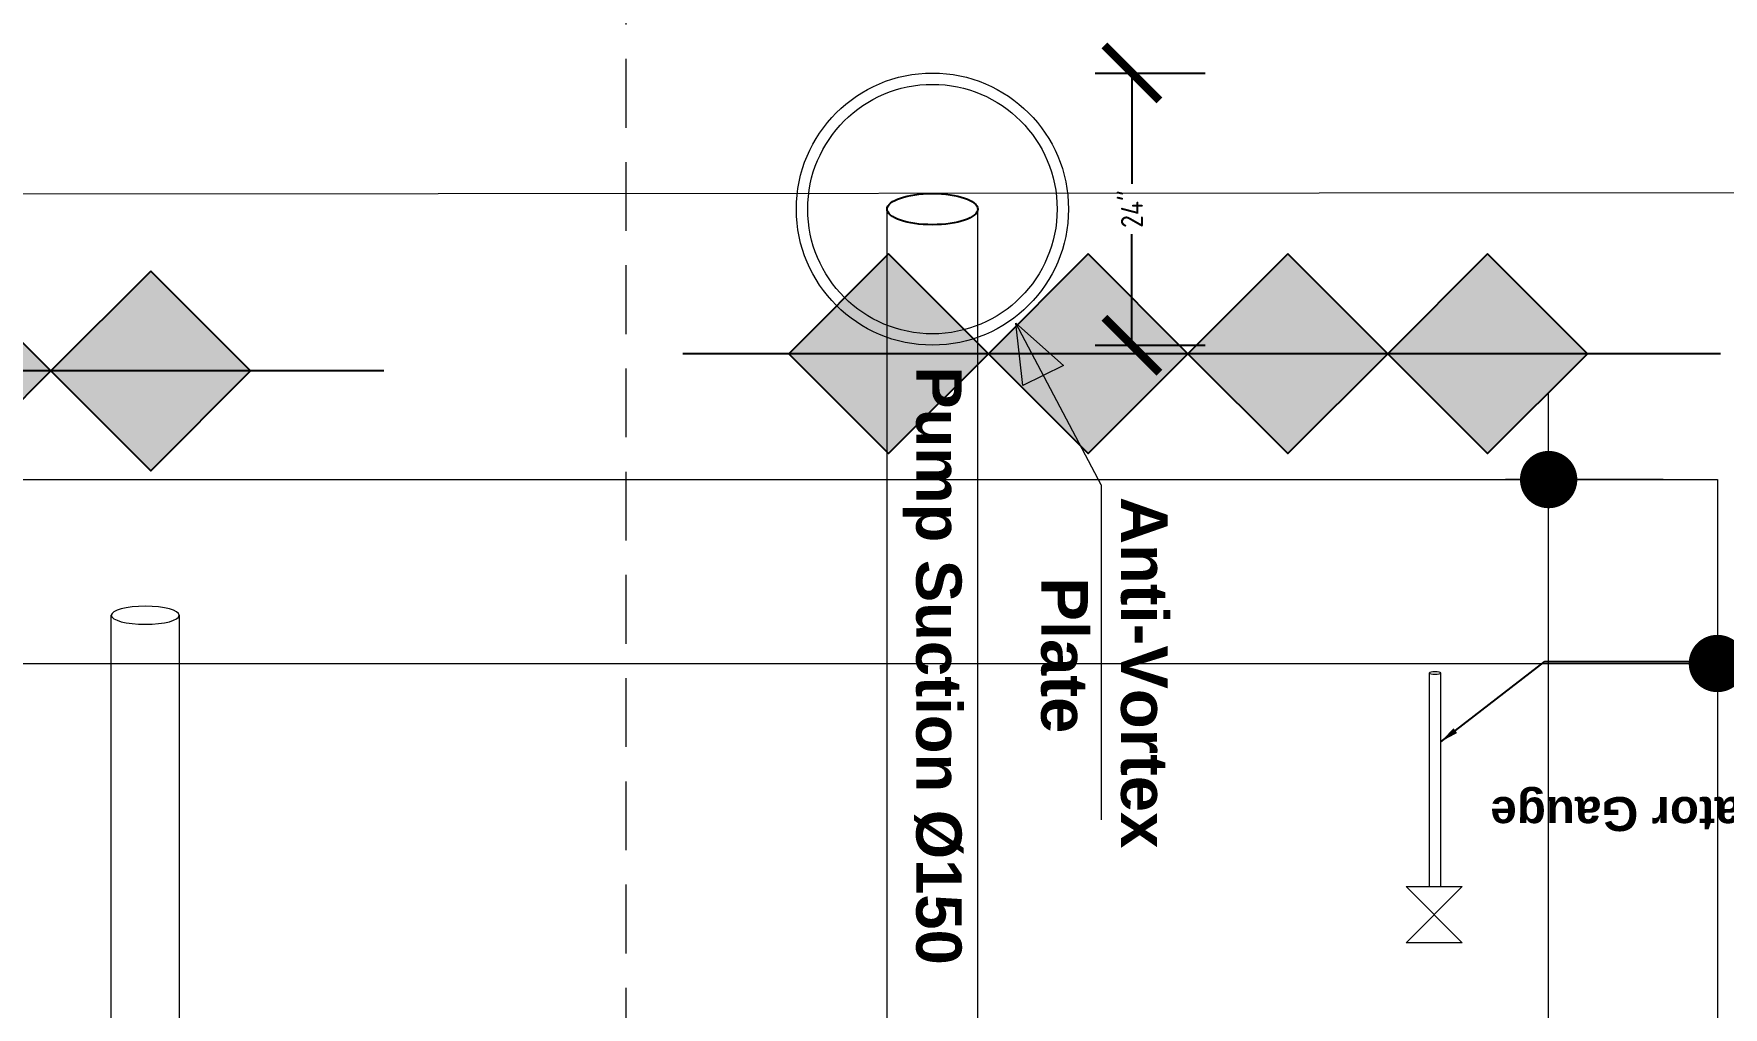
# Model space of a CAD drawing. Header units: inches. Extents: x -98933 to 1585249, y -3352739 to 192771.
# Drawn here: x 58140.5 to 58199.4, y 49994.5 to 50028.5 of the extents above; entities that cross this region are included whole.
import ezdxf

# ---------------------------------------------------------------- set-up
doc = ezdxf.new("R2010")
doc.units = ezdxf.units.IN
doc.header["$MEASUREMENT"] = 0
doc.header["$PDMODE"] = 35
doc.linetypes.add('HIDDEN', pattern=[0.375, 0.25, -0.125])
doc.layers.get('0').update_dxf_attribs({"lineweight": 0})
doc.layers.get('Defpoints').update_dxf_attribs({"lineweight": 0})
for name, color, linetype, lineweight in [('1.5 Rm', 1, 'Continuous', 5), ('Building', 193, 'Continuous', 0), ('Diamention', 30, 'Continuous', 0), ('DIMINSON', 30, 'Continuous', 5), ('Hydrant Pipe', 1, 'Continuous', 25), ('Layer1', 134, 'Continuous', 0), ('SADSAD', 7, 'Continuous', 5), ('Text', 7, 'Continuous', 0)]:
    doc.layers.add(name, color=color, linetype=linetype, lineweight=lineweight)
doc.layers.add('fire rated wall', color=7, linetype='Continuous')
doc.styles.add('REG', font='times.ttf')
doc.styles.add('ROMANS', font='archquik.shx', dxfattribs={"height": 1})
doc.styles.get("Standard").update_dxf_attribs({"font": 'arialbd.ttf', "height": 24})
doc.dimstyles.new('1-100', dxfattribs={"dimtxt": 6, "dimasz": 3, "dimexe": 4, "dimexo": 0.0625, "dimgap": 2, "dimtad": 1, "dimdec": 4, "dimzin": 0, "dimdsep": 46, "dimlunit": 4, "dimtxsty": 'Standard', "dimblk": 'ARCHTICK', "dimcen": 0.09, "dimclrt": 7, "dimadec": 0, "dimazin": 0, "dimtfac": 0.75, "dimtdec": 4, "dimtix": 1, "dimtofl": 0, "dimtmove": 0, "dimatfit": 3, "dimfxl": 4, "dimfxlon": 1, "dimtolj": 1, "dimtzin": 0, "dimarcsym": 0})
doc.dimstyles.new('Dim-Pres', dxfattribs={"dimtxt": 5.5, "dimasz": 2, "dimexe": 1.5, "dimexo": 1.5, "dimgap": 1, "dimtad": 3, "dimdec": 0, "dimzin": 3, "dimdsep": 46, "dimlunit": 4, "dimtxsty": 'REG', "dimblk": 'point', "dimcen": 2, "dimclrd": 256, "dimclre": 256, "dimclrt": 7, "dimadec": 0, "dimazin": 0, "dimtfac": 0.75, "dimtdec": 0, "dimtmove": 1, "dimatfit": 3, "dimldrblk": 'point', "dimfxl": 0, "dimtolj": 1, "dimtzin": 0, "dimlwd": -1, "dimlwe": -1, "dimarcsym": 1})
doc.dimstyles.new('STANDARD$0', dxfattribs={"dimscale": 0, "dimtxt": 12, "dimasz": 3, "dimexe": 8, "dimexo": 4, "dimgap": 0, "dimtad": 0, "dimdec": 0, "dimzin": 0, "dimdsep": 46, "dimlunit": 4, "dimtxsty": 'ROMANS', "dimblk": 'ARCHTICK', "dimcen": 1, "dimadec": 0, "dimazin": 0, "dimtfac": 0.125, "dimtdec": 4, "dimtofl": 0, "dimtmove": 2, "dimatfit": 3, "dimfxl": 1, "dimfrac": 2, "dimtolj": 1, "dimtzin": 0, "dimarcsym": 0})

# ---------------------------------------------------------------- blocks, each defined once
blk = doc.blocks.new('_ArchTick')
at = {"color": 0, "linetype": 'ByBlock', "const_width": 0.15}
blk.add_lwpolyline([(-0.5, -0.5), (0.5, 0.5)], dxfattribs=at)
blk = doc.blocks.new('*D842')
at = {"layer": 'Defpoints', "color": 0}
for p in [(-221342.678, 148602.514), (-221330.174, 148602.514), (-221342.678, 148587.68)]:
    blk.add_point(p, dxfattribs=at)
at = {"layer": 'SADSAD', "color": 0, "lineweight": -2}
for p, q in [((-221332.174, 148602.514), (-221326.174, 148602.514)), ((-221330.174, 148602.514), (-221330.174, 148596.468)), ((-221330.174, 148587.68), (-221330.174, 148593.725)), ((-221332.174, 148587.68), (-221326.174, 148587.68))]:
    blk.add_line(p, q, dxfattribs=at)
at = {"layer": 'SADSAD', "color": 0, "lineweight": -2, "xscale": 3, "yscale": 3, "zscale": 3}
for p, rotation in [((-221330.174, 148602.514), 90), ((-221330.174, 148587.68), 270)]:
    blk.add_blockref('_ArchTick', p, dxfattribs=dict(at, rotation=rotation))
at = {"layer": 'SADSAD', "color": 30, "lineweight": 5, "insert": (-221330.174, 148595.097), "char_height": 1, "attachment_point": 5, "rotation": 90, "style": 'ROMANS'}
blk.add_mtext('\\A1;{\\H1.2x;24"}', dxfattribs=at)
blk = doc.blocks.new('gdg')
at = {"layer": 'fire rated wall'}
h = blk.add_hatch(color=1, dxfattribs=at)
h.dxf.hatch_style = 1
h.paths.add_polyline_path([(9432288.36, -5613575.81), (9432298.69, -5613586.13), (9432309.02, -5613575.81)])
h.paths.add_polyline_path([(9432309.02, -5613575.81), (9432298.69, -5613565.48), (9432288.36, -5613575.81)])
h.paths.add_polyline_path([(9432309.02, -5613575.81), (9432329.68, -5613575.81), (9432319.35, -5613565.48)])
h.paths.add_polyline_path([(9432309.02, -5613575.81), (9432319.35, -5613586.13), (9432329.68, -5613575.81)])
h = blk.add_hatch(color=1, dxfattribs=at)
h.dxf.hatch_style = 1
h.paths.add_polyline_path([(9432329.68, -5613575.81), (9432340.01, -5613586.13), (9432350.33, -5613575.81)])
h.paths.add_polyline_path([(9432350.33, -5613575.81), (9432340.01, -5613565.48), (9432329.68, -5613575.81)])
h.paths.add_polyline_path([(9432350.33, -5613575.81), (9432370.99, -5613575.81), (9432360.66, -5613565.48)])
h.paths.add_polyline_path([(9432350.33, -5613575.81), (9432360.66, -5613586.13), (9432370.99, -5613575.81)])
at = {"layer": 'fire rated wall', "color": 1, "elevation": 0}
for points in [[(9432298.69, -5613586.13), (9432309.02, -5613575.81), (9432298.69, -5613565.48), (9432288.36, -5613575.81)], [(9432319.35, -5613586.13), (9432329.68, -5613575.81), (9432319.35, -5613565.48), (9432309.02, -5613575.81)], [(9432340.01, -5613586.13), (9432350.33, -5613575.81), (9432340.01, -5613565.48), (9432329.68, -5613575.81)], [(9432360.66, -5613586.13), (9432370.99, -5613575.81), (9432360.66, -5613565.48), (9432350.33, -5613575.81)]]:
    blk.add_lwpolyline(points, close=True, dxfattribs=at)
blk.add_lwpolyline([(9432274.59, -5613575.81), (9432381.96, -5613575.81)], dxfattribs=at)
blk = doc.blocks.new('dot')
at = {"color": 4}
for p, q in [((0, 1.5), (0, -1.5)), ((-1.5, 0), (1.5, 0))]:
    blk.add_line(p, q, dxfattribs=at)
at = {"color": 6, "const_width": 0.5}
blk.add_lwpolyline([(-0.25, 0, 1), (0.25, 0, 1)], format="xyb", close=True, dxfattribs=at)
blk = doc.blocks.new('point')
blk.add_blockref('dot', (0, 0))
blk = doc.blocks.new('*D773')
at = {"layer": 'Defpoints', "color": 0, "ltscale": 30, "transparency": 16777216}
for p in [(58005.255, 50012.916, -0.063), (58199.209, 50012.916, -0.063), (58199.209, 50006.5)]:
    blk.add_point(p, dxfattribs=at)
at = {"layer": 'Layer1', "ltscale": 30, "transparency": 16777216}
for p, q in [((58005.255, 50010.5), (58005.255, 50005)), ((58199.209, 50010.5), (58199.209, 50005)), ((58007.255, 50006.5), (58197.209, 50006.5)), ((58102.232, 50006.5), (58052.271, 49996.755)), ((58052.271, 49996.755), (58033.75, 49996.755))]:
    blk.add_line(p, q, dxfattribs=at)
at = {"layer": 'Layer1', "ltscale": 30, "transparency": 16777216, "xscale": 2, "yscale": 2, "zscale": 2, "rotation": 180}
blk.add_blockref('point', (58005.255, 50006.5), dxfattribs=at)
at = {"layer": 'Layer1', "ltscale": 30, "transparency": 16777216, "xscale": 2, "yscale": 2, "zscale": 2}
blk.add_blockref('point', (58199.209, 50006.5), dxfattribs=at)
at = {"layer": 'Layer1', "color": 7, "ltscale": 30, "transparency": 16777216, "insert": (58043.01, 50000.298), "char_height": 5, "attachment_point": 5, "style": 'REG'}
blk.add_mtext('\\A1;16\'-2"', dxfattribs=at)
blk = doc.blocks.new('*D775')
at = {"layer": 'Defpoints', "color": 0, "ltscale": 30, "transparency": 16777216}
for p in [(58204.107, 50037.216), (58001.952, 50022.916, -2.672), (58204.107, 50023.064)]:
    blk.add_point(p, dxfattribs=at)
at = {"layer": 'Layer1', "ltscale": 30, "transparency": 16777216}
for p, q in [((58001.952, 50033.293), (58001.952, 50038.716)), ((58204.107, 50033.216), (58204.107, 50038.716)), ((58003.952, 50037.216), (58202.107, 50037.216))]:
    blk.add_line(p, q, dxfattribs=at)
at = {"layer": 'Layer1', "ltscale": 30, "transparency": 16777216, "xscale": 2, "yscale": 2, "zscale": 2, "rotation": 180}
blk.add_blockref('point', (58001.952, 50037.216), dxfattribs=at)
at = {"layer": 'Layer1', "ltscale": 30, "transparency": 16777216, "xscale": 2, "yscale": 2, "zscale": 2}
blk.add_blockref('point', (58204.107, 50037.216), dxfattribs=at)
at = {"layer": 'Layer1', "color": 7, "ltscale": 30, "transparency": 16777216, "insert": (58103.029, 50040.759), "char_height": 5, "attachment_point": 5, "style": 'REG'}
blk.add_mtext('\\A1;16\'-10"', dxfattribs=at)
blk = doc.blocks.new('*D776')
at = {"layer": 'Defpoints', "color": 0, "ltscale": 30, "transparency": 16777216}
for p in [(58193.32, 50012.916), (58199.209, 50012.916, -0.063), (58199.254, 49824.403, -0.063)]:
    blk.add_point(p, dxfattribs=at)
at = {"layer": 'Layer1', "ltscale": 30, "transparency": 16777216}
for p, q in [((58197.319, 50012.916), (58191.82, 50012.916)), ((58193.32, 49826.403), (58193.32, 50010.916)), ((58197.319, 49824.403), (58191.82, 49824.403))]:
    blk.add_line(p, q, dxfattribs=at)
at = {"layer": 'Layer1', "ltscale": 30, "transparency": 16777216, "xscale": 2, "yscale": 2, "zscale": 2}
for p, rotation in [((58193.32, 50012.916), 90), ((58193.32, 49824.403), 270)]:
    blk.add_blockref('point', p, dxfattribs=dict(at, rotation=rotation))
at = {"layer": 'Layer1', "color": 7, "ltscale": 30, "transparency": 16777216, "insert": (58189.769, 49918.66), "char_height": 5, "attachment_point": 5, "rotation": 90, "style": 'REG'}
blk.add_mtext('\\A1;15\'-9"', dxfattribs=at)
blk = doc.blocks.new('RFF')
at = {"layer": '1.5 Rm', "color": 7, "lineweight": 5, "ltscale": 40}
for radius in [7.417, 6.799]:
    blk.add_circle((-221341.051, 148595.097, 755723.024), radius, dxfattribs=at)
at = {"layer": 'Building', "color": 252, "lineweight": 25}
blk.add_ellipse((-221341.051, 148595.097, 755723.024), major_axis=(-2.472, 0), ratio=0.344668, dxfattribs=at)
at = {"layer": 'Building', "color": 6, "lineweight": 5, "extrusion": (0, 0, -1)}
blk.add_ellipse((-221313.647, 148569.814, 893361.882), major_axis=(0.309, 0), ratio=0.212064, dxfattribs=at)
at = {"layer": 'Diamention', "linetype": 'HIDDEN', "lineweight": 5, "ltscale": 15}
blk.add_line((-221357.763, 148755.157, 893361.882), (-221357.763, 148371.204, 893361.882), dxfattribs=at)
at = {"layer": 'Diamention', "color": 140, "lineweight": 5, "ltscale": 15}
for p, q in [((-221331.852, 148580.074, 755723.024), (-221336.498, 148588.874, 755723.024)), ((-221336.498, 148588.874, 755723.024), (-221333.909, 148586.568, 755723.024)), ((-221336.113, 148585.48, 755723.024), (-221336.498, 148588.874, 755723.024)), ((-221333.909, 148586.568, 755723.024), (-221336.113, 148585.48, 755723.024)), ((-221331.852, 148580.074, 755723.024), (-221331.852, 148561.806, 755723.024))]:
    blk.add_line(p, q, dxfattribs=at)
at = {"layer": 'DIMINSON', "color": 1, "lineweight": 5, "ltscale": 3}
for p, q in [((-221343.523, 148545.853, 893351.761), (-221343.523, 148595.097, 893351.761)), ((-221338.578, 148545.853, 893351.761), (-221338.578, 148595.097, 893351.761))]:
    blk.add_line(p, q, dxfattribs=at)
at = {"layer": 'DIMINSON', "color": 3, "lineweight": 5, "ltscale": 3}
for p, q in [((-221313.957, 148558.159, 893361.882), (-221313.957, 148569.814, 893361.882)), ((-221313.338, 148558.159, 893361.882), (-221313.338, 148569.814, 893361.882)), ((-221315.232, 148558.17, 893361.882), (-221312.17, 148555.11, 893361.882)), ((-221312.17, 148558.17, 893361.882), (-221315.232, 148555.11, 893361.882))]:
    blk.add_line(p, q, dxfattribs=at)
at = {"layer": 'DIMINSON', "color": 3, "lineweight": 5, "ltscale": 3, "elevation": 893361.882}
for points in [[(-221315.232, 148558.17), (-221312.17, 148558.17)], [(-221312.17, 148555.11), (-221315.232, 148555.11)]]:
    blk.add_lwpolyline(points, dxfattribs=at)
at = {"layer": 'Hydrant Pipe', "color": 1, "lineweight": 5}
for p, q in [((-221385.817, 148516.495, -642417.484), (-221385.817, 148572.959, -642417.484)), ((-221382.108, 148516.495, -642417.484), (-221382.108, 148572.959, -642417.484))]:
    blk.add_line(p, q, dxfattribs=at)
at = {"layer": 'Hydrant Pipe', "color": 240, "lineweight": 5, "extrusion": (0, 0, -1)}
blk.add_ellipse((-221383.963, 148572.959, -642417.484), major_axis=(1.854, 0), ratio=0.266641, dxfattribs=at)
at = {"color": 0, "lineweight": 5}
for s, height, p in [('Anti-Vortex', 2.54411, (-221330.766, 148579.407, 755723.024)), ('Plate', 2.5441, (-221335.12, 148575.019, 755723.024))]:
    blk.add_text(s, height=height, rotation=270, dxfattribs=at).set_placement(p)
at = {"layer": 'DIMINSON', "color": 1, "lineweight": 5, "insert": (-221275.655, 148561.198, 893361.882), "char_height": 1.85422, "width": 63.03074, "attachment_point": 1, "rotation": 180}
blk.add_mtext('{\\C30;Water Level Indicator \\C256;Gauge}', dxfattribs=at)
at = {"layer": 'Text', "lineweight": 5, "ltscale": 10, "insert": (-221339.462, 148553.906, 893351.761), "char_height": 2.47229, "width": 41.07538, "attachment_point": 3, "rotation": 270}
blk.add_mtext('{\\C30;Pump Suction %%C150}', dxfattribs=at)
at = {"layer": 'SADSAD', "color": 1, "lineweight": 5}
dim = blk.add_linear_dim(base=(-221330.174, 148602.514, 755723.024), p1=(-221342.678, 148587.68, 755723.024), p2=(-221342.678, 148602.514, 755723.024), angle=90, text='{\\H1.2x;24"}', dimstyle='STANDARD$0', override={"dimscale": 1, "dimtxt": 5, "dimexe": 4, "dimclrt": 30, "dimfxl": 2, "dimfxlon": 1, "dimtfillclr": 5}, dxfattribs=at)
dim.commit()
dim.dimension.update_dxf_attribs({"geometry": '*D842', "text_midpoint": (-221330.174, 148595.097, 755723.024)})
at = {"layer": 'Building', "color": 6, "lineweight": 5}
blk.add_leader([(-221313.338, 148566.062, 893361.882), (-221307.658, 148570.434, 893361.882), (-221274.578, 148570.434, 893361.882)], dimstyle='1-100', override={"dimtxt": 10, "dimasz": 1, "dimgap": 2, "dimtad": 0, "dimdec": 0, "dimclrd": 252, "dimclre": 252, "dimclrt": 30, "dimtdec": 0, "dimarcsym": 1}, dxfattribs=at)

msp = doc.modelspace()

# ---------------------------------------------------------------- linework, layer by layer
at = {"layer": 'Layer1', "color": 2, "ltscale": 30}
for p, q in [((58204.255, 50022.916), (57995.146, 50022.764)), ((58005.255, 50012.916, -0.063), (58199.209, 50012.916, -0.063)), ((58199.209, 50012.916, -0.063), (58199.254, 49824.403, -0.063))]:
    msp.add_line(p, q, dxfattribs=at)

# ---------------------------------------------------------------- block references
at = {"lineweight": -2, "xscale": 0.6399999999994179, "yscale": 0.6399999999994179, "zscale": 0.639999999984866}
msp.add_blockref('RFF', (199830.092, -45078.511, -483662.736), dxfattribs=at)
at = {"layer": 'fire rated wall', "xscale": 0.337233673868468, "yscale": 0.337233673868468, "zscale": 0.3372336738626469, "rotation": 180}
for p in [(3239079.928, -1843069.488, -1.972), (3239033.286, -1843070.087, 9.639)]:
    msp.add_blockref('gdg', p, dxfattribs=at)

# ---------------------------------------------------------------- dimensions: what is measured, and where the dimension line sits
at = {"layer": 'Layer1', "color": 2, "ltscale": 30}
dim = msp.add_linear_dim(base=(58204.107, 50037.216), p1=(58001.952, 50022.916, -2.672), p2=(58204.107, 50023.064), dimstyle='Dim-Pres', override={"dimtxt": 5, "dimfxl": 4, "dimfxlon": 1}, dxfattribs=at)
dim.commit()
dim.dimension.update_dxf_attribs({"geometry": '*D775', "text_midpoint": (58103.029, 50040.759)})
dim = msp.add_linear_dim(base=(58193.32, 50012.916), p1=(58199.254, 49824.403, -0.063), p2=(58199.209, 50012.916, -0.063), angle=90, dimstyle='Dim-Pres', override={"dimtxt": 5, "dimfxl": 4, "dimfxlon": 1}, dxfattribs=at)
dim.commit()
dim.dimension.update_dxf_attribs({"geometry": '*D776', "text_midpoint": (58189.769, 49918.66)})
dim = msp.add_linear_dim(base=(58199.209, 50006.5), p1=(58005.255, 50012.916, -0.063), p2=(58199.209, 50012.916, -0.063), dimstyle='Dim-Pres', override={"dimtxt": 5, "dimfxl": 4, "dimfxlon": 1}, dxfattribs=at)
dim.commit()
dim.dimension.update_dxf_attribs({"geometry": '*D773', "text_midpoint": (58051.271, 49996.755), "dimtype": 160})

doc.saveas('drawing.dxf')
